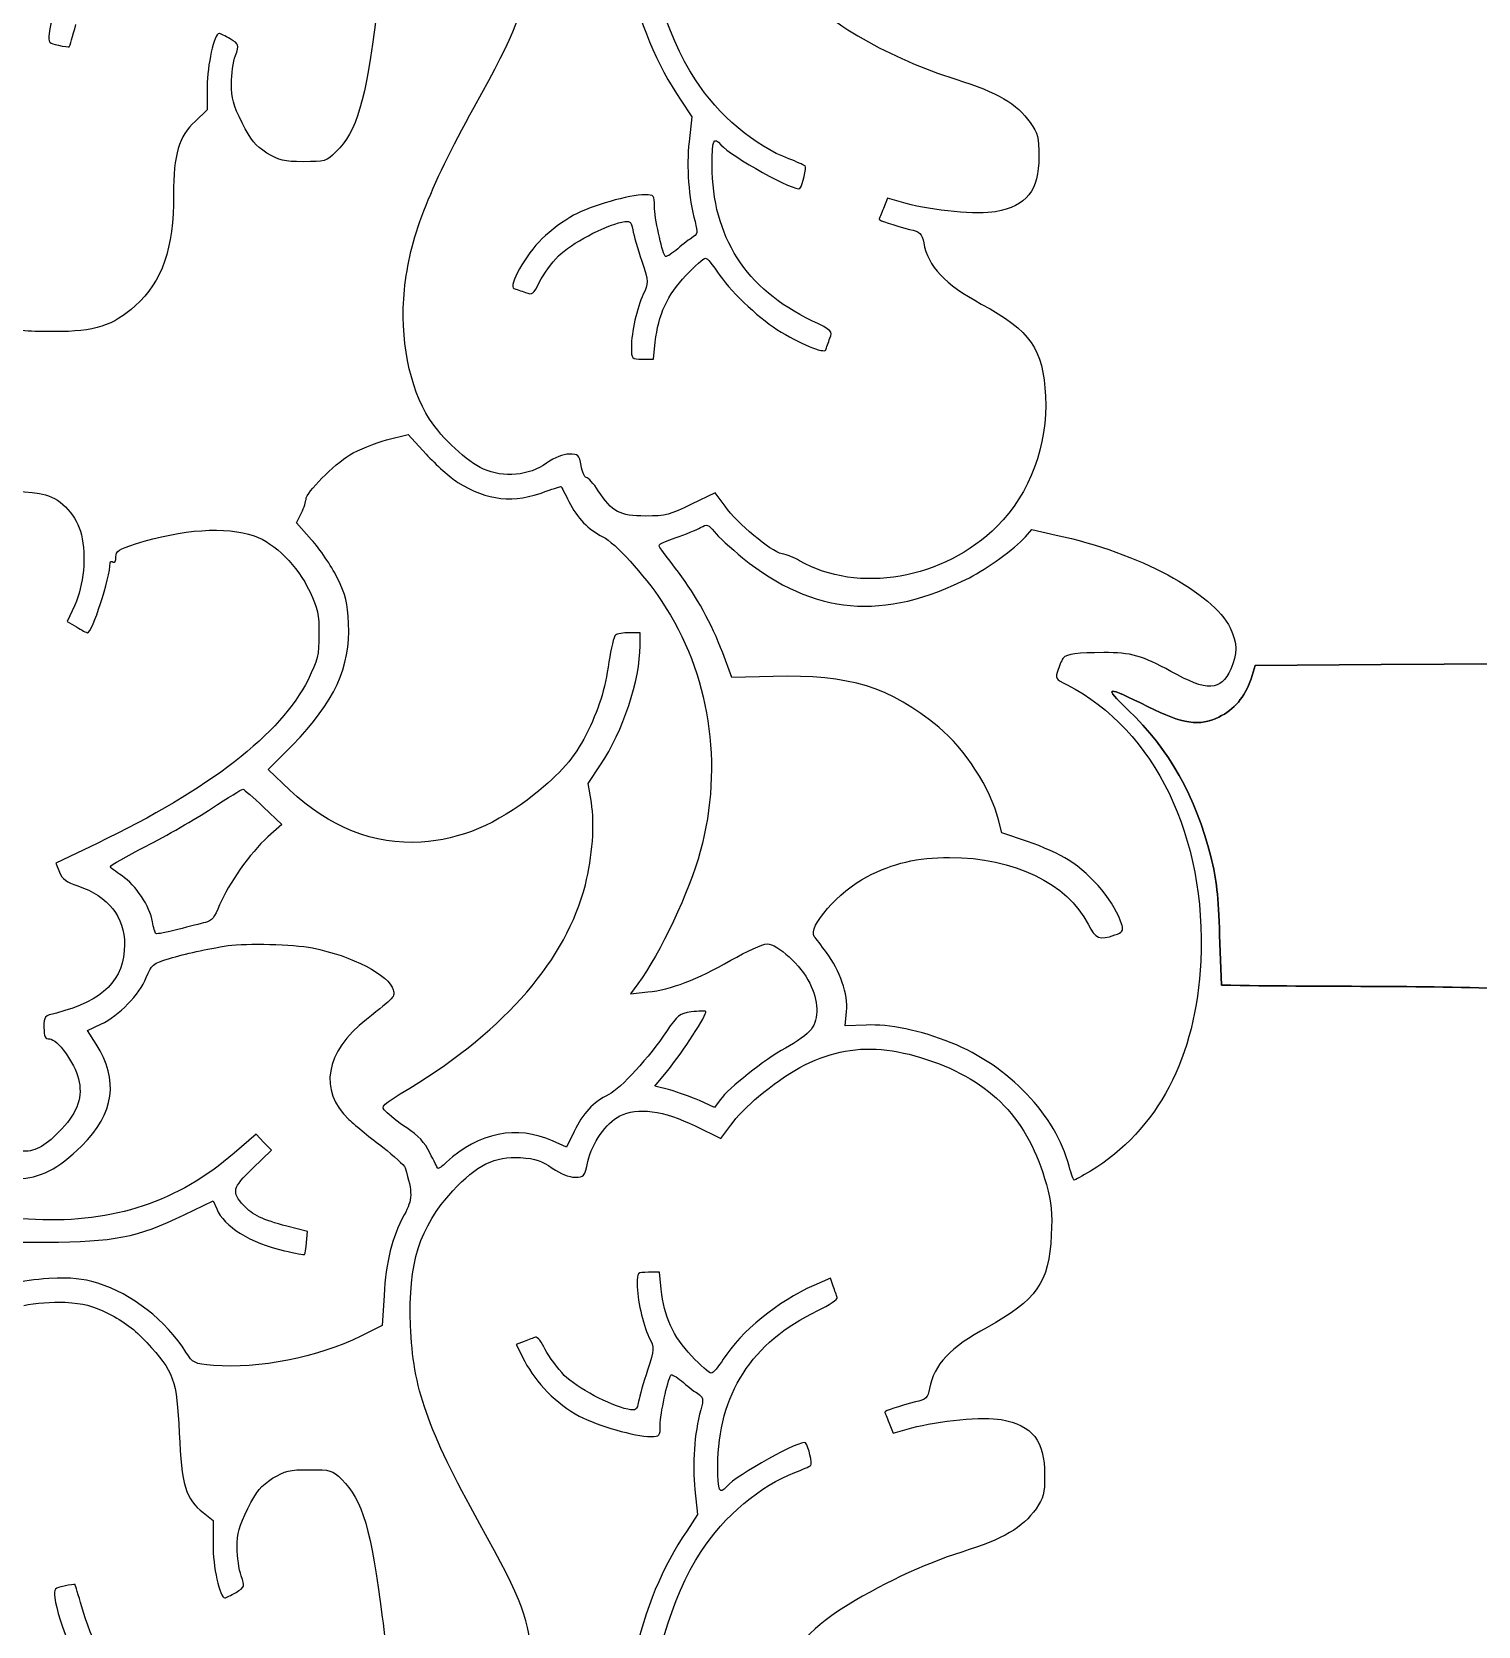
# Model space of a CAD drawing. Extents: x 6.8 to 53.1, y 2.5 to 44.2.
# Drawn here: x 34.934 to 38.54, y 21.368 to 25.341 of the extents above; entities that cross this region are included whole.
import ezdxf

# ---------------------------------------------------------------- set-up
doc = ezdxf.new("R2010")
doc.units = 0
doc.layers.add('Layer_1', color=7, linetype='CONTINUOUS')

msp = doc.modelspace()

# ---------------------------------------------------------------- linework, layer by layer
at = {"layer": 'Layer_1', "color": 1}
for p, q in [((35.371001, 25.20378), (35.371001, 25.146341)), ((36.552093, 25.170035), (36.579377, 25.129109)), ((35.371001, 25.146341), (35.340846, 25.117621)), ((36.579377, 25.129109), (36.572197, 25.066644)), ((37.066892, 24.925918), (37.05684, 24.900789)), ((37.113561, 24.912994), (37.066892, 24.925918)), ((36.483884, 24.52528), (36.488192, 24.567642)), ((36.456601, 24.52528), (36.483884, 24.52528)), ((35.818308, 24.323525), (35.872158, 24.337167)), ((35.872158, 24.337167), (35.916673, 24.288344)), ((35.995652, 24.217981), (35.995652, 24.217981)), ((34.967491, 24.187107), (34.967491, 24.187107)), ((36.637534, 24.192133), (36.578659, 24.163414)), ((36.661946, 24.158388), (36.637534, 24.192133)), ((35.593578, 24.117462), (35.605784, 24.141874)), ((35.630913, 24.075101), (35.593578, 24.117462)), ((37.410809, 24.082281), (37.427322, 24.100231)), ((37.427322, 24.100231), (37.487633, 24.086589)), ((36.705743, 24.029868), (36.705743, 24.029868)), ((35.040726, 23.912117), (35.022058, 23.871192)), ((35.022058, 23.871192), (35.045034, 23.85755)), ((36.450139, 23.84319), (36.423573, 23.84319)), ((36.450139, 23.810881), (36.450139, 23.84319)), ((36.679177, 23.731902), (36.656202, 23.792931)), ((37.973411, 23.728411), (37.984202, 23.761439)), ((37.984202, 23.761439), (37.973411, 23.728411)), ((37.984202, 23.761439), (38.297956, 23.76361)), ((38.297956, 23.76361), (37.984202, 23.761439)), ((38.611717, 23.765759), (38.297956, 23.76361)), ((38.297956, 23.76361), (38.611717, 23.765758)), ((36.78185, 23.734056), (36.679177, 23.731902)), ((35.523215, 23.502146), (35.583526, 23.563175)), ((35.577064, 23.451168), (35.523215, 23.502146)), ((36.320901, 23.467682), (36.351774, 23.514351)), ((36.328799, 23.420295), (36.320901, 23.467682)), ((35.511009, 23.408807), (35.55696, 23.36501)), ((35.511009, 23.408807), (35.511009, 23.408807)), ((35.55696, 23.36501), (35.521779, 23.334136)), ((37.351933, 23.344906), (37.344036, 23.376497)), ((37.416552, 23.322648), (37.351933, 23.344906)), ((35.096729, 23.31834), (34.993339, 23.268799)), ((34.993339, 23.268799), (35.002673, 23.246541)), ((37.895157, 23.089413), (37.899479, 22.965194)), ((37.899479, 22.965195), (37.895157, 23.089412)), ((35.633067, 23.05771), (35.633067, 23.05771)), ((36.444395, 22.967962), (36.426445, 22.94355)), ((36.426445, 22.94355), (36.469525, 22.947858)), ((36.961347, 22.863135), (36.964937, 22.899035)), ((35.072318, 22.851647), (35.106063, 22.867443)), ((35.093857, 22.817902), (35.072318, 22.851647)), ((37.01376, 22.865289), (36.961347, 22.863135)), ((37.164538, 22.779848), (37.164538, 22.779848)), ((36.486756, 22.713075), (36.519066, 22.751847)), ((36.524092, 22.703742), (36.486756, 22.713075)), ((36.63538, 22.659944), (36.598045, 22.677176)), ((36.64974, 22.67933), (36.63538, 22.659944)), ((36.587275, 22.613993), (36.651894, 22.582401)), ((36.651894, 22.582401), (36.676306, 22.616147)), ((35.493059, 22.593171), (35.438492, 22.546502)), ((35.512445, 22.573068), (35.493059, 22.593171)), ((35.531113, 22.553682), (35.512445, 22.573068)), ((36.266334, 22.560862), (36.23187, 22.576657)), ((36.285719, 22.600351), (36.266334, 22.560862)), ((35.484443, 22.508448), (35.531113, 22.553682)), ((35.313562, 22.392134), (35.386079, 22.427316)), ((35.386079, 22.427316), (35.394695, 22.407212)), ((35.620861, 22.351209), (35.569166, 22.364133)), ((35.618707, 22.323925), (35.620861, 22.351209)), ((34.828919, 22.324643), (34.970363, 22.324643)), ((36.498244, 22.249254), (36.470961, 22.249254)), ((36.502552, 22.206893), (36.498244, 22.249254)), ((36.92473, 22.234895), (36.883086, 22.216227)), ((36.93191, 22.214791), (36.92473, 22.234895)), ((35.811847, 22.191815), (35.807539, 22.116426)), ((35.125449, 22.145864), (35.125449, 22.145864)), ((35.807539, 22.116426), (35.753689, 22.089861)), ((36.160789, 22.076937), (36.141404, 22.069757)), ((36.141404, 22.069757), (36.162943, 22.027396)), ((37.0712, 21.873746), (37.081251, 21.848616)), ((37.081251, 21.848616), (37.127921, 21.86154)), ((36.586557, 21.707891), (36.593737, 21.645425)), ((35.360949, 21.650451), (35.386079, 21.631066)), ((35.386079, 21.631066), (35.385361, 21.572191)), ((36.593737, 21.645425), (36.566453, 21.6045))]:
    msp.add_line(p, q, dxfattribs=at)
for points in [[(36.587993, 25.221012), (36.436497, 25.456512), (36.404906, 25.860022), (36.496808, 26.366923)], [(36.387674, 25.914589), (36.377622, 25.590776), (36.430753, 25.348096), (36.552093, 25.170035)], [(35.086677, 25.60011), (35.04288, 25.535491), (34.982569, 25.391175), (34.976825, 25.336608)], [(36.036577, 25.152803), (36.144276, 25.34666), (36.162943, 25.396919), (36.162943, 25.492412)], [(36.832827, 25.454358), (36.920422, 25.361738), (37.073354, 25.274143), (37.237773, 25.222448)], [(35.027084, 25.303581), (35.027802, 25.305017), (35.0357, 25.329428), (35.043598, 25.358866)], [(35.793179, 25.384713), (35.765895, 25.167163), (35.743638, 25.091774), (35.691942, 25.041514)], [(34.976825, 25.336608), (34.974671, 25.313632), (34.976107, 25.312196), (34.999801, 25.30717)], [(35.400439, 25.336608), (35.388233, 25.336608), (35.371001, 25.257629), (35.371001, 25.20378)], [(35.42844, 25.322966), (35.415516, 25.330146), (35.403311, 25.336608), (35.400439, 25.336608)], [(35.441364, 25.281323), (35.450698, 25.308606), (35.450698, 25.309324), (35.42844, 25.322966)], [(34.999801, 25.30717), (35.013442, 25.304299), (35.025648, 25.302863), (35.027084, 25.303581)], [(35.431312, 25.21096), (35.431312, 25.234654), (35.43562, 25.266245), (35.441364, 25.281323)], [(35.457878, 25.114031), (35.43562, 25.158547), (35.431312, 25.175778), (35.431312, 25.21096)], [(36.821339, 25.024283), (36.738771, 25.054438), (36.643278, 25.134853), (36.587993, 25.221012)], [(37.237773, 25.222448), (37.3426, 25.18942), (37.389269, 25.162137), (37.423014, 25.114749)], [(35.862824, 24.697598), (35.87503, 24.823964), (35.921699, 24.945304), (36.036577, 25.152803)], [(35.340846, 25.117621), (35.29992, 25.079568), (35.286996, 25.035771), (35.286996, 24.935252)], [(35.519625, 25.038643), (35.490187, 25.05731), (35.480135, 25.069516), (35.457878, 25.114031)], [(37.423014, 25.114749), (37.4424, 25.086748), (37.444554, 25.07885), (37.444554, 25.029309)], [(36.629636, 25.008487), (36.629636, 25.07167), (36.633944, 25.081004), (36.651894, 25.058746)], [(35.61081, 25.017103), (35.561268, 25.017103), (35.551216, 25.019257), (35.519625, 25.038643)], [(35.691942, 25.041514), (35.667531, 25.017821), (35.664659, 25.017103), (35.61081, 25.017103)], [(36.572197, 25.066644), (36.565735, 25.004179), (36.570761, 24.927354), (36.587275, 24.867761)], [(36.651894, 25.058746), (36.67487, 25.031463), (36.840007, 24.93956), (36.848623, 24.95033)], [(36.878778, 24.620773), (36.713641, 24.699752), (36.630354, 24.829708), (36.629636, 25.008487)], [(36.861547, 25.006333), (36.857957, 25.009205), (36.840007, 25.017103), (36.821339, 25.024283)], [(36.848623, 24.95033), (36.855803, 24.959664), (36.865855, 25.002743), (36.861547, 25.006333)], [(37.444554, 25.029309), (37.444554, 24.945304), (37.414398, 24.906532), (37.336138, 24.892173)], [(35.286996, 24.935252), (35.286996, 24.799552), (35.258995, 24.717701), (35.191504, 24.658108)], [(36.462345, 24.934534), (36.422855, 24.934534), (36.330235, 24.907968), (36.284283, 24.883557)], [(36.486038, 24.905097), (36.486038, 24.933816), (36.48532, 24.934534), (36.462345, 24.934534)], [(37.336138, 24.892173), (37.293776, 24.884275), (37.17818, 24.895045), (37.113561, 24.912994)], [(36.284283, 24.883557), (36.261308, 24.870633), (36.225408, 24.844785), (36.206023, 24.8254)], [(36.512604, 24.781602), (36.503988, 24.795962), (36.486038, 24.878531), (36.486038, 24.905097)], [(37.05684, 24.900789), (37.051096, 24.886429), (37.04607, 24.874223), (37.04607, 24.873505)], [(37.04607, 24.873505), (37.04607, 24.870633), (37.081251, 24.859145), (37.122177, 24.848375)], [(36.246948, 24.78232), (36.27854, 24.813194), (36.361108, 24.857709), (36.404906, 24.866325)], [(36.404906, 24.866325), (36.425727, 24.870633), (36.427881, 24.869197), (36.432189, 24.846939)], [(36.432189, 24.846939), (36.434343, 24.834016), (36.444395, 24.798834), (36.454447, 24.769397)], [(36.587275, 24.867761), (36.594455, 24.839759), (36.593737, 24.836888), (36.578659, 24.826836)], [(37.122177, 24.848375), (37.148742, 24.841913), (37.15305, 24.838324), (37.157358, 24.81463)], [(36.206023, 24.8254), (36.165097, 24.785192), (36.120582, 24.706214), (36.13566, 24.701188)], [(36.53917, 24.795962), (36.526246, 24.785192), (36.51404, 24.77873), (36.512604, 24.781602)], [(36.578659, 24.826836), (36.569325, 24.821092), (36.551375, 24.806732), (36.53917, 24.795962)], [(37.157358, 24.81463), (37.168128, 24.755755), (37.209772, 24.711957), (37.300956, 24.662416)], [(36.199561, 24.717701), (36.208895, 24.735651), (36.230434, 24.765089), (36.246948, 24.78232)], [(36.454447, 24.769397), (36.471679, 24.714829), (36.471679, 24.714829), (36.458037, 24.686828)], [(36.564299, 24.733497), (36.586557, 24.757191), (36.608815, 24.776576), (36.613122, 24.776576)], [(36.613122, 24.776576), (36.61743, 24.776576), (36.631072, 24.760781), (36.643278, 24.742113)], [(36.164379, 24.691136), (36.182329, 24.684674), (36.184483, 24.68611), (36.199561, 24.717701)], [(36.488192, 24.567642), (36.495372, 24.635851), (36.518348, 24.685392), (36.564299, 24.733497)], [(36.643278, 24.742113), (36.670562, 24.699034), (36.742361, 24.630107), (36.791184, 24.599233)], [(35.925289, 24.37522), (35.874312, 24.455635), (35.850618, 24.576975), (35.862824, 24.697598)], [(36.13566, 24.701188), (36.140686, 24.699752), (36.153609, 24.694726), (36.164379, 24.691136)], [(36.458037, 24.686828), (36.442241, 24.652364), (36.428599, 24.592771), (36.428599, 24.554)], [(35.191504, 24.658108), (35.136219, 24.607849), (35.091703, 24.593489), (34.989031, 24.593489)], [(37.300956, 24.662416), (37.42445, 24.594925), (37.455324, 24.55041), (37.461068, 24.43266)], [(34.989031, 24.593489), (34.913642, 24.593489), (34.89641, 24.595643), (34.851177, 24.612157)], [(36.791184, 24.599233), (36.847187, 24.563334), (36.909652, 24.538204), (36.913242, 24.548256)], [(36.923294, 24.576975), (36.930474, 24.594925), (36.929038, 24.596361), (36.878778, 24.620773)], [(36.428599, 24.554), (36.428599, 24.52528), (36.428599, 24.52528), (36.456601, 24.52528)], [(36.913242, 24.548256), (36.914678, 24.553282), (36.919704, 24.566206), (36.923294, 24.576975)], [(37.461068, 24.43266), (37.466812, 24.309883), (37.423014, 24.190697), (37.340446, 24.108846)], [(36.059553, 24.251008), (36.019345, 24.268958), (35.956162, 24.327833), (35.925289, 24.37522)], [(35.726406, 24.28619), (35.747227, 24.299114), (35.788871, 24.315627), (35.818308, 24.323525)], [(35.617271, 24.175619), (35.617271, 24.192133), (35.686916, 24.262496), (35.726406, 24.28619)], [(35.916673, 24.288344), (35.941085, 24.261778), (35.976984, 24.230187), (35.995652, 24.217981)], [(36.273514, 24.288344), (36.257718, 24.288344), (36.238332, 24.280446), (36.216792, 24.265368)], [(36.302951, 24.259624), (36.298643, 24.28619), (36.296489, 24.288344), (36.273514, 24.288344)], [(36.216792, 24.265368), (36.173713, 24.234495), (36.109812, 24.228751), (36.059553, 24.251008)], [(36.315875, 24.230187), (36.311567, 24.230905), (36.305823, 24.243828), (36.302951, 24.259624)], [(34.846151, 24.188543), (34.851177, 24.197877), (34.933028, 24.196441), (34.967491, 24.187107)], [(35.995652, 24.217981), (36.068887, 24.17203), (36.13566, 24.16485), (36.216074, 24.195723)], [(36.216074, 24.195723), (36.236178, 24.202903), (36.252692, 24.208647), (36.25341, 24.207211)], [(36.25341, 24.207211), (36.254128, 24.206493), (36.262744, 24.189979), (36.272796, 24.169876)], [(36.34603, 24.197159), (36.334543, 24.215109), (36.320901, 24.230187), (36.315875, 24.230187)], [(36.463781, 24.133976), (36.399162, 24.133976), (36.380494, 24.144028), (36.34603, 24.197159)], [(34.967491, 24.187107), (35.008417, 24.175619), (35.04647, 24.133976), (35.05724, 24.087307)], [(35.605784, 24.141874), (35.612246, 24.155516), (35.617271, 24.170594), (35.617271, 24.175619)], [(36.272796, 24.169876), (36.293617, 24.12895), (36.320901, 24.100231), (36.357518, 24.082281)], [(36.578659, 24.163414), (36.52481, 24.136848), (36.514758, 24.133976), (36.463781, 24.133976)], [(36.804108, 24.03992), (36.775388, 24.046381), (36.692819, 24.115308), (36.661946, 24.158388)], [(35.05724, 24.087307), (35.070164, 24.033458), (35.062984, 23.961659), (35.040726, 23.912117)], [(35.192222, 24.064331), (35.309254, 24.101667), (35.416952, 24.108846), (35.488033, 24.084435)], [(35.488033, 24.084435), (35.540447, 24.066485), (35.595732, 24.010482), (35.626605, 23.945863)], [(36.357518, 24.082281), (36.387674, 24.067203), (36.459473, 23.988942), (36.504706, 23.920733)], [(36.501834, 24.052125), (36.493218, 24.062895), (36.496808, 24.065767), (36.537734, 24.079409)], [(36.537734, 24.079409), (36.562863, 24.088025), (36.590865, 24.099513), (36.600917, 24.105257)], [(36.600917, 24.105257), (36.61743, 24.11459), (36.620302, 24.113872), (36.63538, 24.094487)], [(36.63538, 24.094487), (36.643996, 24.082999), (36.676306, 24.054279), (36.705743, 24.029868)], [(37.340446, 24.108846), (37.208336, 23.976018), (36.992221, 23.938683), (36.847905, 24.022688)], [(37.271519, 23.980326), (37.316034, 24.003302), (37.382807, 24.051407), (37.410809, 24.082281)], [(37.487633, 24.086589), (37.693696, 24.042073), (37.878937, 23.942991), (37.921299, 23.855396)], [(35.143399, 24.032022), (35.143399, 24.047099), (35.14986, 24.051407), (35.192222, 24.064331)], [(35.694814, 23.981044), (35.680454, 24.009764), (35.651735, 24.052125), (35.630913, 24.075101)], [(36.545631, 23.993968), (36.526964, 24.019098), (36.50686, 24.044945), (36.501834, 24.052125)], [(36.847905, 24.022688), (36.835699, 24.029868), (36.815595, 24.037766), (36.804108, 24.03992)], [(35.072318, 23.84319), (35.084523, 23.84319), (35.128321, 23.97889), (35.129039, 24.017662)], [(35.129039, 24.017662), (35.129039, 24.021252), (35.132629, 24.021252), (35.136219, 24.019098)], [(35.136219, 24.019098), (35.140527, 24.016944), (35.143399, 24.02197), (35.143399, 24.032022)], [(36.705743, 24.029868), (36.883804, 23.886988), (37.05684, 23.87191), (37.271519, 23.980326)], [(35.723534, 23.866166), (35.720662, 23.919297), (35.717072, 23.935093), (35.694814, 23.981044)], [(36.656202, 23.792931), (36.6282, 23.866884), (36.591583, 23.932939), (36.545631, 23.993968)], [(35.626605, 23.945863), (35.646709, 23.903502), (35.649581, 23.88986), (35.649581, 23.838883)], [(36.504706, 23.920733), (36.623892, 23.742672), (36.659074, 23.514351), (36.600199, 23.298237)], [(35.045034, 23.85755), (35.057958, 23.849652), (35.070164, 23.84319), (35.072318, 23.84319)], [(35.583526, 23.563175), (35.688352, 23.670873), (35.72856, 23.75775), (35.723534, 23.866166)], [(35.649581, 23.838883), (35.649581, 23.786469), (35.646709, 23.775699), (35.622297, 23.726158)], [(36.423573, 23.84319), (36.408496, 23.84319), (36.3927, 23.840319), (36.38911, 23.837447)], [(37.921299, 23.855396), (37.939967, 23.817343), (37.939967, 23.790777), (37.922735, 23.752006)], [(36.351774, 23.514351), (36.407778, 23.597638), (36.450139, 23.72544), (36.450139, 23.810881)], [(36.38911, 23.837447), (36.384802, 23.834575), (36.377622, 23.804419), (36.372596, 23.770674)], [(36.372596, 23.770674), (36.362544, 23.700311), (36.346748, 23.650769), (36.315157, 23.588304)], [(37.505583, 23.780725), (37.502711, 23.777135), (37.496967, 23.764212), (37.492659, 23.751288)], [(37.606102, 23.793649), (37.541483, 23.793649), (37.513481, 23.790059), (37.505583, 23.780725)], [(37.773393, 23.74698), (37.703748, 23.785751), (37.673593, 23.794367), (37.606102, 23.793649)], [(35.622297, 23.726158), (35.555524, 23.591176), (35.375309, 23.451886), (35.096729, 23.31834)], [(37.194694, 23.60769), (37.073354, 23.708208), (36.974271, 23.739082), (36.78185, 23.734056)], [(37.492659, 23.751288), (37.484761, 23.72903), (37.485479, 23.727594), (37.514917, 23.713234)], [(37.922735, 23.752006), (37.897605, 23.697439), (37.865296, 23.696003), (37.773393, 23.74698)], [(37.89301, 23.632925), (37.931781, 23.651593), (37.957615, 23.68246), (37.973411, 23.728411)], [(37.973411, 23.728411), (37.957615, 23.68246), (37.931781, 23.651592), (37.89301, 23.632924)], [(37.514917, 23.713234), (37.733186, 23.601946), (37.863142, 23.333418), (37.848064, 23.024683)], [(37.667554, 23.650155), (37.603653, 23.711184), (37.610115, 23.711903), (37.717103, 23.658771)], [(37.717103, 23.658771), (37.610115, 23.711902), (37.603653, 23.711184), (37.667554, 23.650155)], [(37.872914, 23.28542), (37.835578, 23.43548), (37.769509, 23.552508), (37.667554, 23.650155)], [(37.667554, 23.650155), (37.769509, 23.552508), (37.835578, 23.43548), (37.872914, 23.28542)], [(37.717103, 23.658771), (37.801818, 23.615691), (37.844905, 23.609232), (37.89301, 23.632925)], [(37.89301, 23.632924), (37.844905, 23.609231), (37.801818, 23.615691), (37.717103, 23.658771)], [(37.344036, 23.376497), (37.323932, 23.454758), (37.260749, 23.553123), (37.194694, 23.60769)], [(36.315157, 23.588304), (36.287155, 23.533019), (36.251974, 23.492094), (36.185919, 23.439681)], [(35.381771, 23.405217), (35.422696, 23.432501), (35.457878, 23.453322), (35.460032, 23.453322)], [(35.460032, 23.453322), (35.462904, 23.452604), (35.485879, 23.432501), (35.511009, 23.408807)], [(35.904467, 23.321212), (35.787435, 23.314032), (35.673993, 23.358548), (35.577064, 23.451168)], [(35.218787, 23.31116), (35.267611, 23.33629), (35.341564, 23.378651), (35.381771, 23.405217)], [(36.185919, 23.439681), (36.093298, 23.365728), (36.002114, 23.327674), (35.904467, 23.321212)], [(36.313721, 23.21495), (36.331671, 23.286031), (36.337415, 23.36501), (36.328799, 23.420295)], [(35.521779, 23.334136), (35.477982, 23.294647), (35.423414, 23.217104), (35.401875, 23.164691)], [(37.517789, 23.277415), (37.497685, 23.290339), (37.451734, 23.31116), (37.416552, 23.322648)], [(35.129039, 23.260901), (35.129039, 23.263055), (35.169246, 23.286031), (35.218787, 23.31116)], [(36.600199, 23.298237), (36.573633, 23.199154), (36.500398, 23.04335), (36.444395, 22.967962)], [(37.015914, 23.235054), (37.079815, 23.268799), (37.141563, 23.283159), (37.221977, 23.283159)], [(37.221977, 23.283159), (37.382089, 23.283159), (37.515635, 23.21854), (37.56733, 23.116585)], [(37.895157, 23.089412), (37.892285, 23.188495), (37.887991, 23.227263), (37.872914, 23.28542)], [(37.872914, 23.28542), (37.887991, 23.227263), (37.892285, 23.188496), (37.895157, 23.089413)], [(35.002673, 23.246541), (35.009853, 23.22931), (35.019904, 23.221412), (35.048624, 23.212078)], [(35.158476, 23.237208), (35.141963, 23.247977), (35.129039, 23.258029), (35.129039, 23.260901)], [(37.652053, 23.113713), (37.634103, 23.171153), (37.579536, 23.237926), (37.517789, 23.277415)], [(35.048624, 23.212078), (35.124731, 23.18623), (35.164938, 23.135253), (35.164938, 23.066326)], [(35.234583, 23.123047), (35.228121, 23.161101), (35.19294, 23.214232), (35.158476, 23.237208)], [(35.875748, 22.708049), (36.118428, 22.857391), (36.265616, 23.028273), (36.313721, 23.21495)], [(36.884522, 23.08643), (36.867291, 23.109405), (36.945551, 23.198436), (37.015914, 23.235054)], [(35.401875, 23.164691), (35.389669, 23.133817), (35.381771, 23.124483), (35.366693, 23.120893)], [(35.243199, 23.09361), (35.241045, 23.095046), (35.236737, 23.108687), (35.234583, 23.123047)], [(35.297766, 23.103662), (35.270483, 23.096482), (35.246071, 23.091456), (35.243199, 23.09361)], [(35.366693, 23.120893), (35.356641, 23.118739), (35.325768, 23.110841), (35.297766, 23.103662)], [(36.914678, 23.046222), (36.901754, 23.063454), (36.88883, 23.081404), (36.884522, 23.08643)], [(37.56733, 23.116585), (37.585998, 23.079968), (37.594614, 23.076378), (37.634103, 23.09002)], [(37.634103, 23.09002), (37.652771, 23.096482), (37.655643, 23.10079), (37.652053, 23.113713)], [(35.164938, 23.066326), (35.16422, 22.977295), (35.112525, 22.9256), (34.994775, 22.895445)], [(35.276945, 23.031145), (35.315716, 23.04335), (35.368129, 23.054838), (35.423414, 23.063454)], [(35.423414, 23.063454), (35.468648, 23.069916), (35.584962, 23.067044), (35.633067, 23.05771)], [(35.633067, 23.05771), (35.731432, 23.038325), (35.82477, 22.990219), (35.834822, 22.952884)], [(36.676306, 23.026837), (36.715795, 23.049094), (36.756002, 23.067762), (36.766772, 23.067762)], [(36.766772, 23.067762), (36.79262, 23.067762), (36.851495, 23.014631), (36.873035, 22.970116)], [(36.964937, 22.899035), (36.969245, 22.942114), (36.949141, 23.000989), (36.914678, 23.046222)], [(35.218787, 22.983757), (35.232429, 23.016067), (35.235301, 23.018939), (35.276945, 23.031145)], [(36.469525, 22.947858), (36.5284, 22.95432), (36.590865, 22.978013), (36.676306, 23.026837)], [(37.848064, 23.024683), (37.836576, 22.784874), (37.741084, 22.603941), (37.573074, 22.501269)], [(35.106063, 22.867443), (35.151296, 22.889701), (35.202274, 22.941396), (35.218787, 22.983757)], [(36.873035, 22.970116), (36.895292, 22.926318), (36.896728, 22.881803), (36.876625, 22.854519)], [(38.629667, 22.955146), (38.396744, 22.965083), (38.147774, 22.959568), (37.899479, 22.965195)], [(37.899479, 22.965194), (38.147774, 22.959568), (38.396744, 22.965083), (38.629667, 22.955146)], [(35.834822, 22.952884), (35.83913, 22.935652), (35.83913, 22.935652), (35.768049, 22.879649)], [(34.994775, 22.895445), (34.964619, 22.888265), (34.963901, 22.886829), (34.963901, 22.859545)], [(36.577941, 22.898317), (36.547785, 22.894009), (36.543478, 22.890419), (36.516194, 22.849493)], [(36.519066, 22.751847), (36.555683, 22.79708), (36.618866, 22.894009), (36.61384, 22.899035)], [(36.61384, 22.899035), (36.611687, 22.901189), (36.595891, 22.900471), (36.577941, 22.898317)], [(34.963901, 22.859545), (34.963901, 22.835852), (34.966055, 22.830826), (34.978261, 22.830826)], [(35.768049, 22.879649), (35.664659, 22.797798), (35.648145, 22.702306), (35.724252, 22.630507)], [(36.516194, 22.849493), (36.473833, 22.78631), (36.402034, 22.707332), (36.371878, 22.692254)], [(36.876625, 22.854519), (36.868727, 22.843749), (36.840007, 22.82221), (36.812723, 22.80785)], [(37.225567, 22.821492), (37.148742, 22.852365), (37.0712, 22.868161), (37.01376, 22.865289)], [(34.978261, 22.830826), (34.996929, 22.830826), (35.040008, 22.771951), (35.05006, 22.731743)], [(35.057958, 22.564452), (35.139809, 22.646302), (35.151296, 22.727435), (35.093857, 22.817902)], [(36.812723, 22.80785), (36.759592, 22.778412), (36.67128, 22.708767), (36.64974, 22.67933)], [(36.745233, 22.687228), (36.888112, 22.806414), (37.005863, 22.832262), (37.164538, 22.779848)], [(37.519943, 22.513474), (37.486197, 22.641277), (37.369883, 22.763335), (37.225567, 22.821492)], [(37.164538, 22.779848), (37.326804, 22.725999), (37.418706, 22.629789), (37.463222, 22.468241)], [(35.05006, 22.731743), (35.06083, 22.687228), (35.048624, 22.649892), (35.008417, 22.606813)], [(35.816154, 22.649892), (35.803231, 22.663534), (35.804667, 22.66497), (35.875748, 22.708049)], [(36.371878, 22.692254), (36.333825, 22.673586), (36.306541, 22.644866), (36.285719, 22.600351)], [(36.598045, 22.677176), (36.577941, 22.68651), (36.544914, 22.697998), (36.524092, 22.703742)], [(36.676306, 22.616147), (36.689229, 22.634815), (36.720821, 22.666406), (36.745233, 22.687228)], [(35.868568, 22.608967), (35.847028, 22.623327), (35.823334, 22.641994), (35.816154, 22.649892)], [(36.39988, 22.639123), (36.442959, 22.66138), (36.509732, 22.652764), (36.587275, 22.613993)], [(35.008417, 22.606813), (34.969645, 22.56517), (34.945234, 22.55081), (34.912206, 22.55081)], [(35.724252, 22.630507), (35.742202, 22.613275), (35.780255, 22.582401), (35.808975, 22.560862)], [(35.926007, 22.54722), (35.913083, 22.573068), (35.897287, 22.590299), (35.868568, 22.608967)], [(36.23187, 22.576657), (36.143558, 22.616865), (36.047347, 22.597479), (35.96765, 22.523526)], [(36.320183, 22.52568), (36.330953, 22.57235), (36.364698, 22.620455), (36.39988, 22.639123)], [(34.897846, 22.482601), (34.953849, 22.483319), (34.999083, 22.506295), (35.057958, 22.564452)], [(35.438492, 22.546502), (35.297766, 22.425162), (35.137655, 22.372031), (34.94308, 22.380646)], [(35.808975, 22.560862), (35.836976, 22.539322), (35.862106, 22.516346), (35.86426, 22.509884)], [(35.94611, 22.508448), (35.944675, 22.509884), (35.936059, 22.527116), (35.926007, 22.54722)], [(35.983446, 22.452445), (36.042321, 22.516346), (36.088272, 22.539322), (36.152173, 22.535014)], [(36.152173, 22.535014), (36.190227, 22.53286), (36.204587, 22.527834), (36.231152, 22.509166)], [(35.462186, 22.415828), (35.431312, 22.449573), (35.433466, 22.458907), (35.484443, 22.508448)], [(35.86426, 22.509884), (35.883645, 22.446701), (35.882927, 22.431624), (35.862106, 22.392134)], [(35.96765, 22.523526), (35.95688, 22.513474), (35.946828, 22.506295), (35.94611, 22.508448)], [(36.231152, 22.509166), (36.251974, 22.494807), (36.272796, 22.486191), (36.287873, 22.486191)], [(36.287873, 22.486191), (36.310849, 22.486191), (36.311567, 22.487627), (36.320183, 22.52568)], [(37.532867, 22.479011), (37.530713, 22.479011), (37.524969, 22.494089), (37.519943, 22.513474)], [(37.573074, 22.501269), (37.55297, 22.489063), (37.534303, 22.479011), (37.532867, 22.479011)], [(35.877902, 22.116426), (35.872158, 22.273666), (35.899441, 22.360543), (35.983446, 22.452445)], [(37.463222, 22.468241), (37.475428, 22.421572), (37.478299, 22.397878), (37.475428, 22.341875)], [(35.569166, 22.364133), (35.509573, 22.379928), (35.483007, 22.392134), (35.462186, 22.415828)], [(34.94308, 22.380646), (34.894256, 22.3828), (34.851895, 22.387826), (34.849023, 22.390698)], [(34.970363, 22.324643), (35.137655, 22.324643), (35.195094, 22.336131), (35.313562, 22.392134)], [(35.394695, 22.407212), (35.412645, 22.363415), (35.4787, 22.322489), (35.563422, 22.303104)], [(35.862106, 22.392134), (35.831232, 22.335413), (35.816872, 22.276538), (35.811847, 22.191815)], [(37.475428, 22.341875), (37.469684, 22.224125), (37.43881, 22.179609), (37.315316, 22.112118)], [(35.563422, 22.303104), (35.589988, 22.296642), (35.612963, 22.292334), (35.613681, 22.29377)], [(35.613681, 22.29377), (35.615117, 22.295206), (35.617271, 22.30813), (35.618707, 22.323925)], [(36.470961, 22.249254), (36.442959, 22.249254), (36.442959, 22.249254), (36.442959, 22.220535)], [(34.976107, 22.233459), (34.905026, 22.229869), (34.866973, 22.219099), (34.759274, 22.173866)], [(35.098165, 22.221971), (35.05724, 22.234177), (35.0357, 22.236331), (34.976107, 22.233459)], [(35.31787, 22.050371), (35.268329, 22.12935), (35.18217, 22.196123), (35.098165, 22.221971)], [(36.442959, 22.220535), (36.442959, 22.181763), (36.456601, 22.12217), (36.472397, 22.087707)], [(36.883086, 22.216227), (36.794056, 22.177455), (36.702153, 22.102067), (36.657638, 22.032422)], [(36.941962, 22.186789), (36.939808, 22.191815), (36.9355, 22.204021), (36.93191, 22.214791)], [(34.913642, 22.166686), (34.942362, 22.173148), (34.982569, 22.176019), (35.017032, 22.174584)], [(35.017032, 22.174584), (35.063702, 22.171712), (35.082369, 22.167404), (35.125449, 22.145864)], [(36.578659, 22.041038), (36.532708, 22.089143), (36.509732, 22.138684), (36.502552, 22.206893)], [(36.893138, 22.153762), (36.921858, 22.167404), (36.943398, 22.182481), (36.941962, 22.186789)], [(35.125449, 22.145864), (35.162784, 22.127196), (35.190068, 22.107093), (35.220223, 22.074065)], [(36.643996, 21.766766), (36.644714, 21.944827), (36.728001, 22.074783), (36.893138, 22.153762)], [(35.753689, 22.089861), (35.645991, 22.037448), (35.498085, 22.00801), (35.386797, 22.017344)], [(36.050937, 21.621732), (35.919545, 21.859386), (35.883645, 21.960623), (35.877902, 22.116426)], [(37.315316, 22.112118), (37.224131, 22.062577), (37.182488, 22.01878), (37.171718, 21.959905)], [(35.220223, 22.074065), (35.287714, 22.002266), (35.294894, 21.981444), (35.301356, 21.848616)], [(35.386797, 22.017344), (35.337256, 22.021652), (35.33582, 22.02237), (35.31787, 22.050371)], [(36.189509, 22.087707), (36.184483, 22.085553), (36.172277, 22.081245), (36.160789, 22.076937)], [(36.21392, 22.056833), (36.205305, 22.075501), (36.193817, 22.089143), (36.189509, 22.087707)], [(36.261308, 21.992214), (36.244794, 22.009446), (36.223254, 22.038884), (36.21392, 22.056833)], [(36.472397, 22.087707), (36.486038, 22.059705), (36.486038, 22.059705), (36.468807, 22.005138)], [(36.162943, 22.027396), (36.189509, 21.974265), (36.24264, 21.921133), (36.298643, 21.890978)], [(36.627482, 21.997958), (36.623174, 21.997958), (36.600917, 22.017344), (36.578659, 22.041038)], [(36.657638, 22.032422), (36.645432, 22.013754), (36.63179, 21.997958), (36.627482, 21.997958)], [(36.419265, 21.90821), (36.375468, 21.916825), (36.292899, 21.961341), (36.261308, 21.992214)], [(36.468807, 22.005138), (36.458755, 21.9757), (36.448703, 21.940519), (36.446549, 21.927595)], [(36.500398, 21.869438), (36.500398, 21.896004), (36.518348, 21.978572), (36.526964, 21.992932)], [(36.526964, 21.992932), (36.5284, 21.995804), (36.540606, 21.989342), (36.553529, 21.978572)], [(36.553529, 21.978572), (36.565735, 21.967803), (36.583685, 21.953443), (36.593019, 21.947699)], [(36.593019, 21.947699), (36.608097, 21.937647), (36.608815, 21.934775), (36.601635, 21.906774)], [(37.171718, 21.959905), (37.16741, 21.936211), (37.163102, 21.932621), (37.136537, 21.926159)], [(36.446549, 21.927595), (36.442241, 21.905338), (36.440087, 21.903902), (36.419265, 21.90821)], [(36.601635, 21.906774), (36.585121, 21.84718), (36.580095, 21.770356), (36.586557, 21.707891)], [(37.136537, 21.926159), (37.095611, 21.915389), (37.06043, 21.903902), (37.06043, 21.90103)], [(37.06043, 21.90103), (37.06043, 21.900312), (37.065456, 21.888106), (37.0712, 21.873746)], [(36.298643, 21.890978), (36.344595, 21.866566), (36.437215, 21.840001), (36.476705, 21.840001)], [(36.476705, 21.840001), (36.49968, 21.840001), (36.500398, 21.840719), (36.500398, 21.869438)], [(37.127921, 21.86154), (37.19254, 21.87949), (37.308136, 21.89026), (37.350497, 21.882362)], [(37.350497, 21.882362), (37.428758, 21.868002), (37.458914, 21.829231), (37.458914, 21.745226)], [(35.301356, 21.848616), (35.306382, 21.720096), (35.31787, 21.683479), (35.360949, 21.650451)], [(36.862983, 21.824205), (36.854367, 21.834975), (36.689229, 21.743072), (36.666254, 21.715788)], [(36.875907, 21.768202), (36.880214, 21.771792), (36.870163, 21.814871), (36.862983, 21.824205)], [(35.472238, 21.660503), (35.494495, 21.705019), (35.504547, 21.717224), (35.533985, 21.735892)], [(35.533985, 21.735892), (35.565576, 21.755278), (35.575628, 21.757432), (35.625169, 21.757432)], [(35.625169, 21.757432), (35.679019, 21.757432), (35.68189, 21.756714), (35.706302, 21.73302)], [(35.706302, 21.73302), (35.757997, 21.682761), (35.780255, 21.607372), (35.807539, 21.389821)], [(36.602353, 21.553523), (36.657638, 21.639682), (36.75313, 21.720096), (36.835699, 21.750252)], [(36.666254, 21.715788), (36.648304, 21.693531), (36.643996, 21.702865), (36.643996, 21.766766)], [(36.835699, 21.750252), (36.854367, 21.757432), (36.872317, 21.76533), (36.875907, 21.768202)], [(37.458914, 21.745226), (37.458914, 21.695685), (37.45676, 21.687787), (37.437374, 21.659785)], [(35.445672, 21.563575), (35.445672, 21.598756), (35.44998, 21.615988), (35.472238, 21.660503)], [(37.437374, 21.659785), (37.403629, 21.612398), (37.356959, 21.585114), (37.252133, 21.552087)], [(36.177303, 21.282123), (36.177303, 21.377615), (36.158635, 21.427875), (36.050937, 21.621732)], [(36.566453, 21.6045), (36.445113, 21.426439), (36.391982, 21.183758), (36.402034, 20.859945)], [(35.385361, 21.572191), (35.384643, 21.516905), (35.402593, 21.437927), (35.414798, 21.437927)], [(35.455724, 21.493212), (35.44998, 21.50829), (35.445672, 21.539881), (35.445672, 21.563575)], [(36.511168, 20.407612), (36.419265, 20.914512), (36.450857, 21.318022), (36.602353, 21.553523)], [(37.252133, 21.552087), (37.157358, 21.522649), (37.043198, 21.468082), (36.951295, 21.409925)], [(35.01416, 21.467364), (34.990467, 21.462338), (34.989031, 21.460902), (34.991185, 21.437927)], [(35.041444, 21.470954), (35.040008, 21.471672), (35.027802, 21.470236), (35.01416, 21.467364)], [(35.057958, 21.415669), (35.05006, 21.445106), (35.042162, 21.469518), (35.041444, 21.470954)], [(35.4428, 21.451568), (35.465058, 21.46521), (35.465058, 21.465928), (35.455724, 21.493212)], [(34.991185, 21.437927), (34.996929, 21.383359), (35.05724, 21.239044), (35.101037, 21.174425)], [(35.17858, 21.172271), (35.134783, 21.226838), (35.07878, 21.34028), (35.057958, 21.415669)], [(35.414798, 21.437927), (35.41767, 21.437927), (35.429876, 21.444388), (35.4428, 21.451568)], [(35.807539, 21.389821), (35.81759, 21.307971), (35.829796, 21.227556), (35.833386, 21.21176)], [(36.951295, 21.409925), (36.806262, 21.318022), (36.702153, 21.139243), (36.658356, 20.908769)]]:
    msp.add_open_spline(points, degree=3, dxfattribs=at)

doc.saveas('drawing.dxf')
